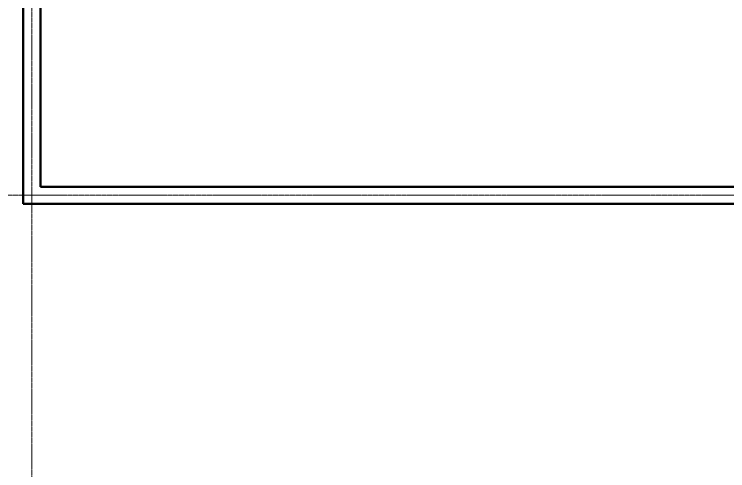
# Model space of a CAD drawing. Header units: inches. Extents: x -1714 to 6424, y -1550 to 970.
# Drawn here: x -1053 to -722.1, y 179.3 to 391.3 of the extents above; entities that cross this region are included whole.
import ezdxf

# ---------------------------------------------------------------- set-up
doc = ezdxf.new("R2010")
doc.units = ezdxf.units.IN
doc.header["$MEASUREMENT"] = 0
doc.linetypes.add('Grid Line 1_2_', pattern=[0.875, 0.5, -0.125, 0.125, -0.125])
doc.layers.add('A-WALL', color=113, linetype='Continuous', lineweight=13)
doc.layers.add('S-GRID', color=1, linetype='Continuous', lineweight=9)

msp = doc.modelspace()

# ---------------------------------------------------------------- linework, layer by layer
at = {"layer": 'A-WALL', "lineweight": 50}
for p, q in [((-1048.85079, 672.77254), (-1048.85079, 303.21004)), ((-1040.85079, 311.21004), (-1040.85079, 672.77254)), ((-584.85079, 311.21004), (-1040.85079, 311.21004)), ((-1048.85079, 303.21004), (-584.85079, 303.21004))]:
    msp.add_line(p, q, dxfattribs=at)
at = {"layer": 'S-GRID', "linetype": 'Grid Line 1_2_'}
for p, q in [((-1044.85079, -1043.15403), (-1044.85079, 921.90597)), ((-1714.24651, 307.21004), (1936.33324, 307.21004))]:
    msp.add_line(p, q, dxfattribs=at)

doc.saveas('drawing.dxf')
